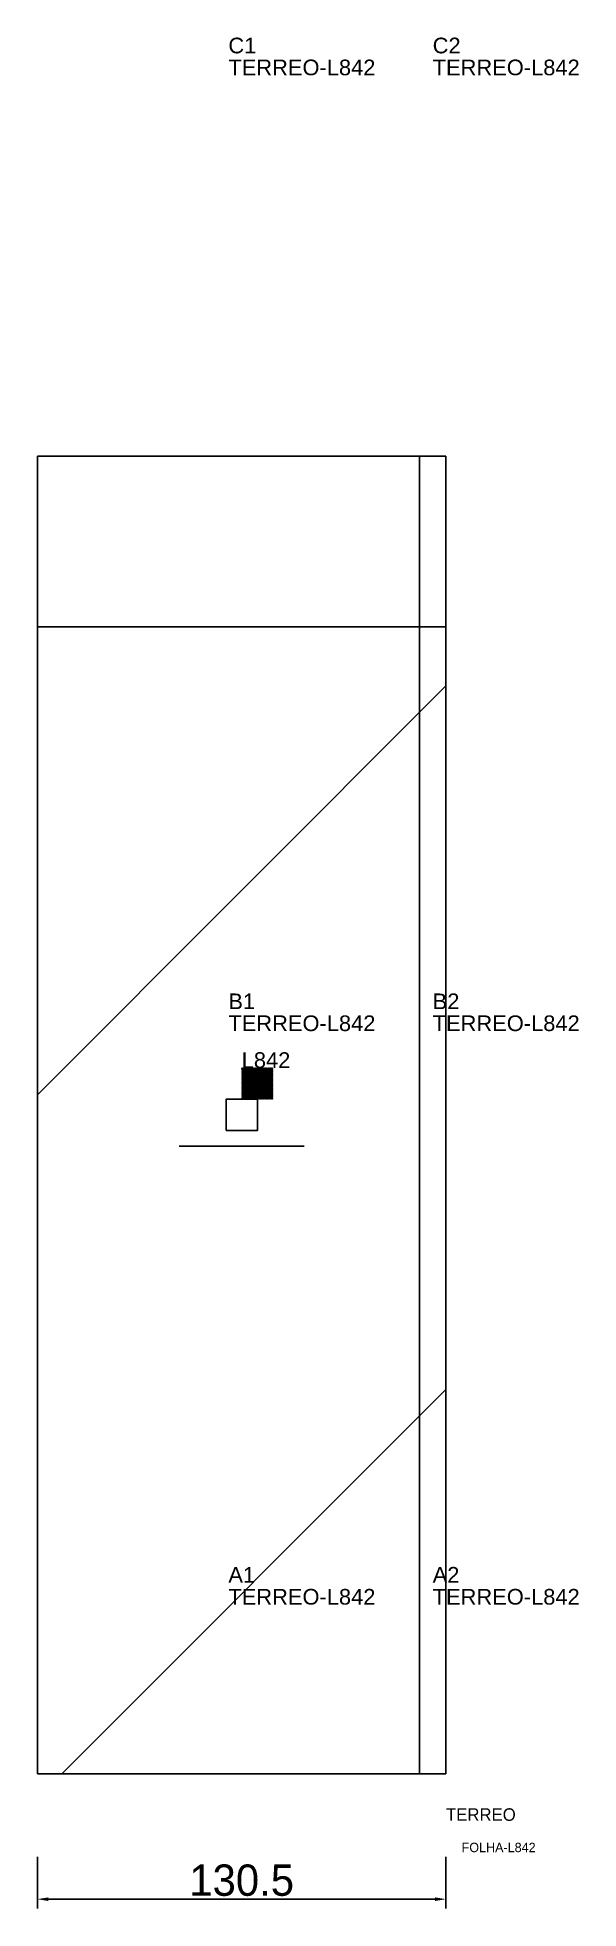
# Model space of a CAD drawing. Header units: metres. Extents: x 222 to 395, y -262 to 335.
import ezdxf

# ---------------------------------------------------------------- set-up
doc = ezdxf.new("R2010")
doc.units = ezdxf.units.M
for name, color, linetype in [('3', 3, 'CONTINUOUS'), ('AUX00', 7, 'CONTINUOUS'), ('COTA', 241, 'CONTINUOUS'), ('FOLHA', 255, 'CONTINUOUS'), ('Hachura', 251, 'CONTINUOUS'), ('NOMENCLATURA', 7, 'CONTINUOUS'), ('Nível', 160, 'CONTINUOUS'), ('Painéis', 200, 'CONTINUOUS'), ('Pilares', 5, 'CONTINUOUS'), ('REAPROVEITAMENTO', 251, 'CONTINUOUS'), ('SARR_2.2x7', 40, 'CONTINUOUS')]:
    doc.layers.add(name, color=color, linetype=linetype)
doc.styles.add('ARIAL', font='Arial.ttf')
doc.styles.add('STR_STANDARD', font='arial.ttf')
doc.dimstyles.new('EZ DXF', dxfattribs={"dimtxt": 10, "dimasz": 3.5, "dimexe": 3, "dimexo": 1.5, "dimgap": 1, "dimtad": 1, "dimdec": 1, "dimdsep": 46, "dimcen": 2.5, "dimazin": 3, "dimtfac": 1, "dimtmove": 0, "dimatfit": 3})

msp = doc.modelspace()

# ---------------------------------------------------------------- hatches: boundary and pattern name
at = {"layer": 'Hachura'}
h = msp.add_hatch(dxfattribs=at)
h.set_pattern_fill('ANSI31', scale=50)
h.paths.add_polyline_path([(352.7, -219), (222.2, -219), (222.2, 201.5), (352.7, 201.5)])
h = msp.add_hatch(dxfattribs=at)
h.set_pattern_fill('ANSI31', scale=50)
h.paths.add_polyline_path([(352.7, -219), (222.2, -219), (222.2, 201.5), (352.7, 201.5)])
at = {"layer": 'Reaproveitamento'}
h = msp.add_hatch(dxfattribs=at)
h.set_pattern_fill('SOLID')
h.paths.add_polyline_path([(287.45, -3.75), (297.45, -3.75), (297.45, 6.25), (287.45, 6.25)])
h = msp.add_hatch(dxfattribs=at)
h.set_pattern_fill('SOLID')
h.paths.add_polyline_path([(287.45, -3.75), (297.45, -3.75), (297.45, 6.25), (287.45, 6.25)])

# ---------------------------------------------------------------- linework, layer by layer
at = {"layer": '3'}
for points in [[(344.2, -219), (344.2, 201.5)], [(344.2, -219), (344.2, 201.5)], [(222.2, 147), (352.7, 147)], [(222.2, 147), (352.7, 147)]]:
    msp.add_lwpolyline(points, close=True, dxfattribs=at)
at = {"layer": 'Painéis', "color": 200}
for p, q in [((222.2, -219), (222.2, 201.5)), ((222.2, 201.5), (352.7, 201.5)), ((222.2, -219), (222.2, 201.5)), ((222.2, 201.5), (352.7, 201.5)), ((352.7, 201.5), (352.7, -219)), ((352.7, 201.5), (352.7, -219)), ((352.7, -219), (222.2, -219)), ((352.7, -219), (222.2, -219))]:
    msp.add_line(p, q, dxfattribs=at)
at = {"layer": 'Pilares'}
msp.add_lwpolyline([(282.45, -13.75), (292.45, -13.75), (292.45, -3.75), (282.45, -3.75)], close=True, dxfattribs=at)
msp.add_lwpolyline([(282.45, -13.75), (292.45, -13.75), (292.45, -3.75), (282.45, -3.75)], close=True, dxfattribs=at)
at = {"layer": 'SARR_2.2x7'}
msp.add_line((267.45, -18.75), (307.45, -18.75), dxfattribs=at)
msp.add_line((267.45, -18.75), (307.45, -18.75), dxfattribs=at)

# ---------------------------------------------------------------- texts
at = {"layer": '3', "style": 'STR_STANDARD'}
for s, p in [('C1', (283.2, 330)), ('C1', (283.2, 330)), ('C2', (348.45, 330)), ('C2', (348.45, 330)), ('B1', (283.2, 25)), ('B1', (283.2, 25)), ('B2', (348.45, 25)), ('B2', (348.45, 25)), ('A1', (283.2, -158)), ('A1', (283.2, -158)), ('A2', (348.45, -158)), ('A2', (348.45, -158))]:
    msp.add_text(s, height=5, dxfattribs=at).set_placement(p)
at = {"layer": 'AUX00', "style": 'STR_STANDARD'}
for p in [(283.2, 323), (283.2, 323), (348.45, 323), (348.45, 323), (283.2, 18), (283.2, 18), (348.45, 18), (348.45, 18), (283.2, -165), (283.2, -165), (348.45, -165), (348.45, -165)]:
    msp.add_text('TERREO-L842', height=5, dxfattribs=at).set_placement(p)
at = {"layer": 'FOLHA'}
msp.add_text('FOLHA-L842', height=3, dxfattribs=at).set_placement((357.7, -244))
msp.add_text('FOLHA-L842', height=3, dxfattribs=at).set_placement((357.7, -244))
at = {"layer": 'NOMENCLATURA', "insert": (287.45, 11.25), "char_height": 5, "attachment_point": 1, "style": 'ARIAL'}
msp.add_mtext('L842', dxfattribs=at)
msp.add_mtext('L842', dxfattribs=at)
at = {"layer": 'Nível'}
msp.add_text('TERREO', height=4, dxfattribs=at).set_placement((352.7, -234))
msp.add_text('TERREO', height=4, dxfattribs=at).set_placement((352.7, -234))

# ---------------------------------------------------------------- dimensions: what is measured, and where the dimension line sits
at = {"layer": 'COTA'}
msp.add_linear_dim(base=(222.2, -259), p1=(222.2, -244), p2=(352.7, -244), dimstyle='EZ DXF', dxfattribs=at).render()
msp.add_linear_dim(base=(222.2, -259), p1=(222.2, -244), p2=(352.7, -244), dimstyle='EZ DXF', dxfattribs=at).render()

doc.saveas('drawing.dxf')
